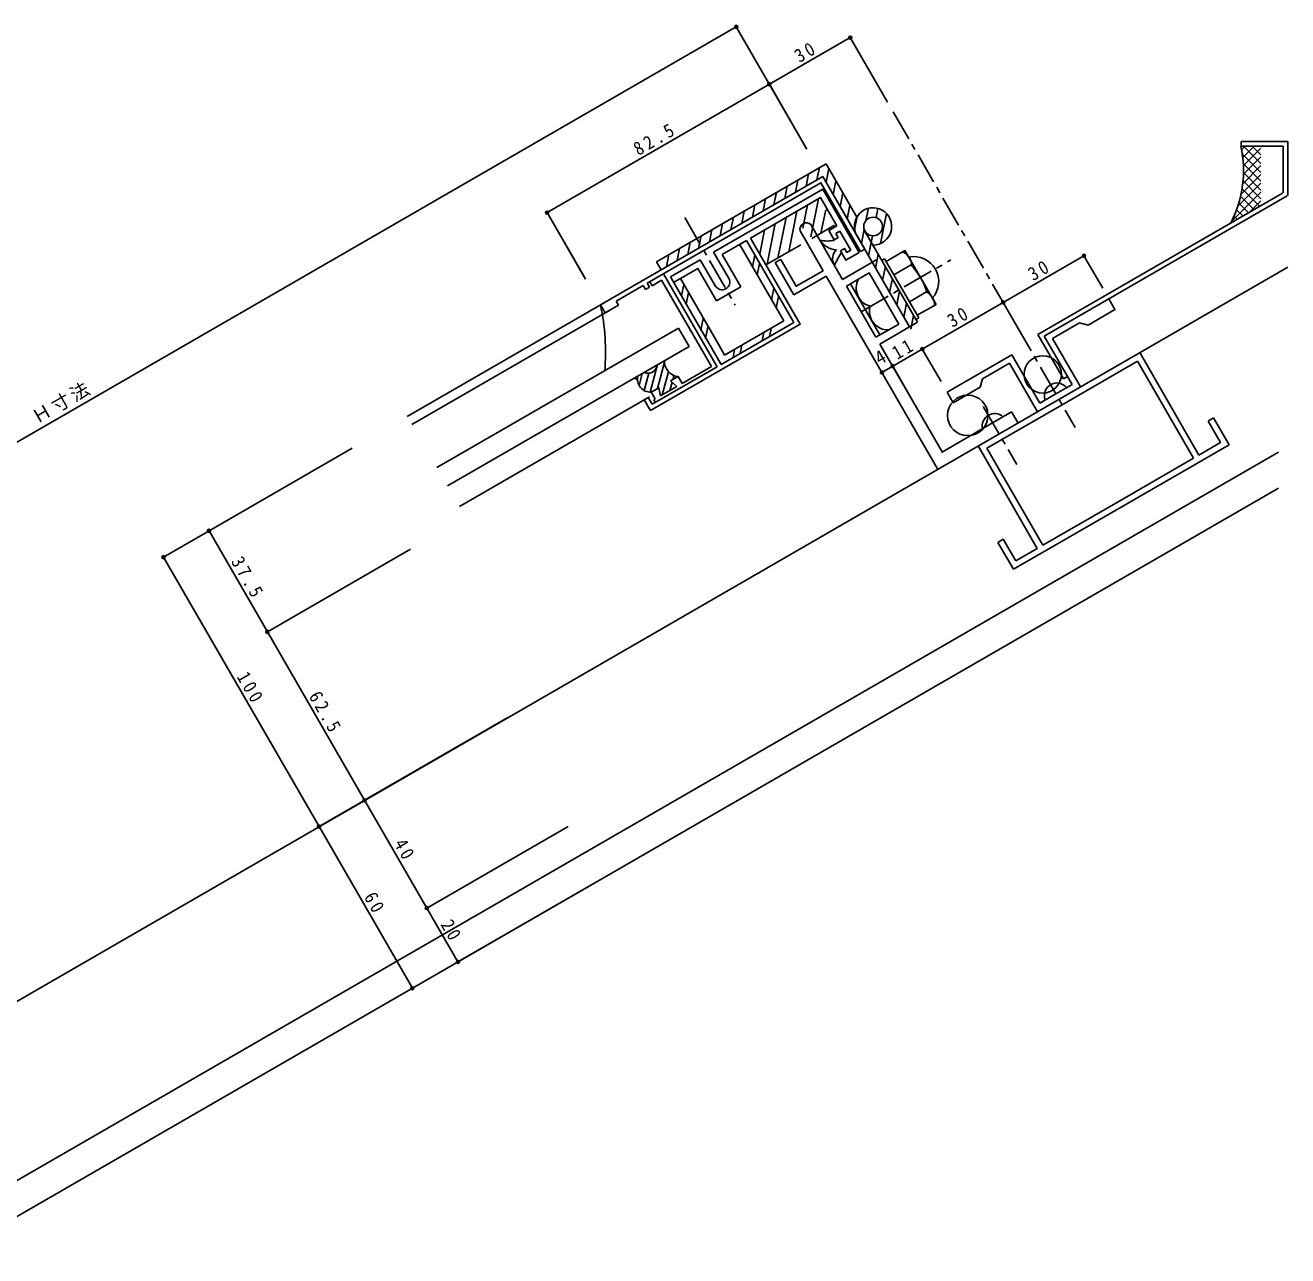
# Model space of a CAD drawing. Units: millimetres at full size, sheet at 1:2. Extents: x -546 to 568, y -396 to 395.
# Drawn here: x -151 to 254.8, y -0.5 to 395 of the extents above; entities that cross this region are included whole.
import ezdxf
from ezdxf.enums import TextEntityAlignment as Align

# ---------------------------------------------------------------- set-up
doc = ezdxf.new("R2010")
doc.units = ezdxf.units.MM
doc.header["$LTSCALE"] = 2
doc.header["$PDMODE"] = 32
doc.header["$PDSIZE"] = 1
doc.linetypes.add('CHAIN1', pattern=[8, 5, -1, 1, -1])
doc.layers.add('1-0', color=2, linetype='Continuous')
doc.styles.add('ＭＳ ゴシック', font='')
doc.styles.get('ＭＳ ゴシック').set_extended_font_data('MS Gothic')

msp = doc.modelspace()

# ---------------------------------------------------------------- linework, layer by layer
at = {"layer": '1-0', "color": 4}
for p, q in [((-346.251, 149.847), (77.554, 394.531)), ((77.554, 394.531), (100.268, 355.19)), ((88.217, 376.063), (114.197, 391.063)), ((114.197, 391.063), (126.152, 370.357)), ((88.217, 376.063), (16.77, 334.813)), ((88.217, 376.063), (100.171, 355.357)), ((239.993, 355.01), (241.17, 356.188)), ((240.211, 353.715), (246.197, 347.729)), ((240.366, 352.555), (243.999, 356.188)), ((240.567, 356.188), (246.197, 350.558)), ((240.579, 349.94), (246.197, 355.557)), ((243.395, 356.188), (246.197, 353.386)), ((104.291, 349.27), (103.508, 345.354)), ((240.377, 344.081), (246.197, 349.9)), ((240.546, 350.551), (246.197, 344.901)), ((240.6, 347.132), (246.197, 352.729)), ((97.374, 345.277), (96.592, 341.361)), ((100.833, 347.273), (100.05, 343.358)), ((107.299, 349.012), (106.408, 344.554)), ((109.571, 345.075), (108.681, 340.618)), ((239.828, 340.703), (246.197, 347.072)), ((240.469, 344.972), (246.197, 339.244)), ((240.612, 347.657), (246.197, 342.072)), ((90.458, 341.283), (89.675, 337.368)), ((93.916, 343.28), (93.134, 339.364)), ((111.844, 341.139), (110.953, 336.682)), ((236.838, 332.056), (246.197, 341.415)), ((238.789, 336.835), (246.197, 344.243)), ((240.154, 342.459), (245.768, 336.844)), ((83.541, 337.29), (82.759, 333.374)), ((87, 339.287), (86.217, 335.371)), ((100.489, 337.26), (98.998, 329.802)), ((103.947, 339.256), (101.507, 327.044)), ((114.117, 337.202), (113.226, 332.745)), ((239.105, 337.85), (242.182, 334.773)), ((239.693, 340.091), (243.975, 335.809)), ((242.659, 335.049), (246.197, 338.587)), ((16.77, 334.813), (28.724, 314.107)), ((16.77, 334.813), (29.144, 313.38)), ((76.625, 333.297), (75.842, 329.381)), ((80.083, 335.294), (79.301, 331.378)), ((93.572, 333.267), (90.964, 320.214)), ((97.031, 335.263), (94.422, 322.21)), ((106.303, 335.736), (104.797, 328.2)), ((116.457, 333.603), (115.499, 328.809)), ((120.036, 336.202), (119.252, 332.28)), ((123.091, 336.181), (122.492, 333.185)), ((125.828, 334.569), (123.891, 324.876)), ((237.598, 333.7), (238.596, 332.703)), ((238.404, 335.723), (240.389, 333.738)), ((69.708, 329.304), (68.926, 325.388)), ((73.167, 331.3), (72.384, 327.384)), ((86.656, 329.273), (85.096, 321.468)), ((90.114, 331.27), (87.506, 318.217)), ((101.829, 326.486), (109.19, 330.736)), ((118.682, 329.429), (117.772, 324.872)), ((236.697, 331.773), (236.803, 331.668)), ((62.792, 325.31), (62.009, 321.395)), ((66.25, 327.307), (65.467, 323.391)), ((121.326, 327.348), (120.044, 320.936)), ((55.875, 321.317), (55.093, 317.401)), ((59.333, 323.314), (58.551, 319.398)), ((83.558, 321.078), (82.816, 317.363)), ((87.106, 317.986), (98.364, 324.486)), ((123.208, 321.457), (122.317, 316.999)), ((163.345, 305.937), (189.325, 320.937)), ((189.325, 320.937), (195.349, 310.505)), ((85.073, 318.453), (84.331, 314.739)), ((125.48, 317.52), (124.59, 313.063)), ((127.753, 313.584), (126.863, 309.126)), ((60.695, 311.731), (59.953, 308.017)), ((62.21, 309.107), (61.468, 305.392)), ((89.639, 310.435), (88.897, 306.72)), ((130.026, 309.647), (129.135, 305.19)), ((91.154, 307.811), (90.412, 304.096)), ((132.299, 305.711), (131.408, 301.253)), ((137.364, 290.937), (163.345, 305.937)), ((163.345, 305.937), (169.368, 295.505)), ((66.904, 300.726), (66.162, 297.012)), ((134.571, 301.774), (133.681, 297.317)), ((68.419, 298.102), (67.677, 294.387)), ((88.732, 297.584), (88.21, 294.973)), ((86.426, 296.253), (85.904, 293.642)), ((77.034, 290.83), (76.512, 288.219)), ((79.339, 292.161), (78.817, 289.551)), ((127.838, 285.437), (137.364, 290.937)), ((137.364, 290.937), (143.387, 280.505)), ((49.863, 277.091), (52.241, 285.963)), ((52.245, 278.25), (54.505, 286.685)), ((124.374, 283.437), (127.838, 285.437)), ((127.838, 285.437), (133.861, 275.005)), ((44.773, 281.652), (45.779, 281.071)), ((46.307, 279.271), (47.342, 283.135)), ((47.938, 277.633), (49.425, 283.182)), ((53.766, 276.201), (55.767, 283.67)), ((56.216, 277.616), (56.93, 280.28)), ((57.144, 281.079), (57.509, 282.444)), ((124.374, 283.437), (130.397, 273.005)), ((-91.904, 232.533), (-45.896, 259.096)), ((-106.566, 224.068), (-91.099, 232.998)), ((-91.904, 232.533), (-73.163, 200.073)), ((-106.566, 224.068), (-56.566, 137.465)), ((-73.163, 200.073), (-27.155, 226.635)), ((-73.163, 200.073), (-41.904, 145.93)), ((-56.566, 137.465), (3.071, 171.897)), ((-41.904, 145.93), (4.104, 172.493)), ((-41.904, 145.93), (3.554, 172.175)), ((-56.566, 137.465), (-41.099, 146.395)), ((-41.904, 145.93), (-21.904, 111.289)), ((-56.566, 137.465), (-26.566, 85.504)), ((-21.904, 111.289), (23.554, 137.534)), ((-26.566, 85.504), (33.071, 119.935)), ((-11.904, 93.969), (33.554, 120.214)), ((-21.904, 111.289), (-11.904, 93.969))]:
    msp.add_line(p, q, dxfattribs=at)
at = {"layer": '1-0', "color": 4, "linetype": 'CHAIN1'}
for p, q in [((127.982, 367.188), (163.345, 305.937)), ((60.982, 333.235), (77.228, 305.095)), ((117.716, 302.968), (146.497, 319.585)), ((167.33, 299.034), (186.547, 265.75)), ((156.969, 272.494), (167.707, 253.895))]:
    msp.add_line(p, q, dxfattribs=at)
at = {"layer": '1-0'}
for p, q in [((239.837, 357.688), (239.837, 356.188)), ((254.837, 357.688), (239.837, 357.688)), ((254.837, 357.688), (254.837, 340.347)), ((253.337, 356.188), (239.837, 356.188)), ((253.337, 356.188), (253.337, 341.213)), ((51.875, 319.008), (106.435, 350.508)), ((106.435, 350.508), (116.323, 333.381)), ((105.337, 346.41), (33.89, 305.16)), ((105.337, 346.41), (133.242, 298.076)), ((105.337, 346.41), (118.837, 323.027)), ((174.465, 295.677), (253.119, 341.088)), ((176.514, 295.128), (254.619, 340.222)), ((98.086, 328.969), (105.502, 316.124)), ((101.55, 330.969), (111.716, 313.361)), ((107.275, 329.053), (109.873, 330.553)), ((109.574, 328.071), (110.873, 328.821)), ((110.873, 328.821), (114.373, 322.759)), ((118.935, 328.857), (135.84, 299.576)), ((73.013, 321.397), (80.807, 325.897)), ((80.807, 325.897), (96.048, 299.499)), ((109.574, 328.071), (110.324, 326.772)), ((70.281, 322.129), (75.377, 313.301)), ((73.013, 321.397), (79.013, 311.004)), ((78.642, 324.647), (92.883, 299.981)), ((117.538, 322.277), (118.837, 323.027)), ((254.837, 317.253), (-416.879, -70.562)), ((51.875, 319.008), (53.375, 316.41)), ((56.424, 314.129), (65.939, 319.622)), ((65.964, 319.606), (70.964, 310.945)), ((90.11, 318.784), (96.11, 308.392)), ((111.716, 313.361), (122.974, 319.861)), ((53.576, 313.062), (69.579, 285.344)), ((54.125, 315.111), (71.375, 285.233)), ((56.424, 314.129), (72.665, 285.999)), ((96.11, 308.392), (106.502, 314.392)), ((106.502, 314.392), (142.258, 252.46)), ((38.97, 306.361), (47.63, 311.361)), ((47.63, 311.361), (48.38, 310.062)), ((48.38, 310.062), (49.679, 310.812)), ((48.929, 312.111), (49.679, 310.812)), ((71.219, 306.504), (79.013, 311.004)), ((112.966, 311.196), (122.466, 294.741)), ((35.622, 306.16), (-28.181, 269.323)), ((33.89, 305.16), (35.39, 302.562)), ((35.39, 302.562), (39.72, 305.062)), ((38.97, 306.361), (39.72, 305.062)), ((37.122, 303.562), (-26.681, 266.725)), ((58.978, 297.705), (-18.681, 252.869)), ((58.978, 297.705), (62.378, 291.816)), ((72.665, 285.999), (96.048, 299.499)), ((73.83, 288.981), (92.883, 299.981)), ((122.466, 294.741), (129.827, 298.991)), ((123.716, 292.576), (135.84, 299.576)), ((179.246, 294.396), (187.911, 299.398)), ((190.643, 298.666), (187.911, 299.398)), ((123.716, 292.576), (143.756, 257.866)), ((182.715, 281.387), (174.465, 295.677)), ((185.514, 279.539), (176.514, 295.128)), ((188.246, 278.807), (179.246, 294.396)), ((62.378, 291.816), (-15.281, 246.98)), ((166.121, 289.128), (145.337, 277.128)), ((175.121, 273.539), (166.121, 289.128)), ((226.298, 256.898), (207.298, 289.807)), ((50.512, 273.187), (71.375, 285.233)), ((60.165, 279.909), (69.579, 285.344)), ((165.389, 286.396), (156.725, 281.393)), ((174.389, 270.807), (165.389, 286.396)), ((182.318, 273.075), (206.566, 287.075)), ((224.566, 255.898), (206.566, 287.075)), ((56.46, 280.684), (58.496, 278.932)), ((155.992, 278.661), (156.725, 281.393)), ((184.014, 282.137), (182.715, 281.387)), ((50.243, 277.094), (51.502, 274.914)), ((53.185, 275.866), (58.496, 278.932)), ((147.337, 273.664), (145.337, 277.128)), ((155.992, 278.661), (147.337, 273.664)), ((180.318, 276.539), (175.121, 273.539)), ((180.318, 276.539), (185.514, 279.539)), ((49.695, 275.602), (-11.455, 240.297)), ((49.262, 275.352), (50.512, 273.187)), ((51.069, 274.664), (51.502, 274.914)), ((51.069, 274.664), (51.569, 273.797)), ((182.318, 273.075), (158.069, 259.075)), ((143.539, 257.741), (166.062, 270.745)), ((166.062, 270.745), (168.029, 267.339)), ((229.227, 267.826), (230.959, 268.826)), ((235.959, 260.166), (230.959, 268.826)), ((233.227, 260.898), (229.227, 267.826)), ((174.337, 226.898), (155.337, 259.807)), ((201.318, 240.166), (235.959, 260.166)), ((226.298, 256.898), (233.227, 260.898)), ((251.837, 257.786), (-387.938, -111.587)), ((176.069, 227.898), (158.069, 259.075)), ((200.318, 241.898), (224.566, 255.898)), ((251.837, 246.239), (-382.938, -120.248)), ((201.318, 240.166), (166.677, 220.166)), ((200.318, 241.898), (176.069, 227.898)), ((163.409, 229.826), (161.677, 228.826)), ((166.677, 220.166), (161.677, 228.826)), ((167.409, 222.898), (163.409, 229.826)), ((174.337, 226.898), (167.409, 222.898))]:
    msp.add_line(p, q, dxfattribs=at)
at = {"layer": '1-0', "color": 7}
for p, q in [((124.34, 319.495), (125.206, 319.995)), ((125.206, 319.995), (136.206, 300.942)), ((128.206, 314.798), (134.269, 318.298)), ((114.265, 311.946), (123.765, 295.491)), ((133.206, 306.138), (139.269, 309.638)), ((135.706, 301.808), (141.769, 305.308)), ((135.34, 300.442), (136.206, 300.942))]:
    msp.add_line(p, q, dxfattribs=at)
at = {"layer": '1-0', "color": 3}
msp.add_line((159.701, 256.248), (159.701, 256.553), dxfattribs=at)
at = {"layer": '1-0'}
for points in [[(48.929, 312.111), (104.788, 344.361), (117.538, 322.277)], [(70.281, 322.129), (105.355, 342.379), (117.105, 322.027)], [(82.106, 326.647), (104.623, 339.647), (109.873, 330.553)], [(107.275, 329.053), (109.025, 326.022), (110.324, 326.772)], [(82.106, 326.647), (98.097, 298.95), (49.954, 271.154)], [(111.025, 322.558), (112.324, 323.308), (113.074, 322.009), (114.373, 322.759)], [(111.025, 322.558), (112.775, 319.527), (117.105, 322.027)], [(57.424, 312.397), (65.219, 316.897), (71.219, 306.504)], [(90.11, 318.784), (91.842, 319.784), (96.842, 311.124), (105.502, 316.124)], [(49.795, 312.611), (50.545, 311.312), (53.576, 313.062)], [(59.589, 313.647), (71.919, 292.291), (73.83, 288.981)], [(112.966, 311.196), (120.327, 315.446), (129.827, 298.991)], [(190.643, 298.666), (199.298, 303.664), (197.298, 307.128)], [(56.46, 280.684), (58.903, 282.094), (60.165, 279.909)], [(50.243, 277.094), (52.685, 278.505), (53.185, 275.866)], [(49.262, 275.352), (47.963, 274.602), (49.954, 271.154)]]:
    msp.add_lwpolyline(points, dxfattribs=at)
at = {"layer": '1-0', "color": 7}
msp.add_lwpolyline([(125.706, 319.129), (131.769, 322.629), (141.769, 305.308)], dxfattribs=at)
at = {"layer": '1-0'}
msp.add_circle((121.54, 330.34), 3, dxfattribs=at)
at = {"layer": '1-0', "color": 4}
for centre, radius in [((176.09, 282.808), 6), ((151.963, 269.625), 6.5)]:
    msp.add_circle(centre, radius, dxfattribs=at)
for centre, radius, start, end in [((203.947, 348.271), 36.67, 333.09371, 12.3179), ((106.708, 338.432), 12.752, 259.86421, 280.41412), ((110.475, 330.09), 7.339, 215.01288, 263.24569), ((112.545, 320.001), 4.029, 133.49147, 210.9337), ((163.221, 290.267), 60.79, 148.31148, 152.93136), ((-36.499, 289.885), 72.027, 355.16097, 12.24334), ((49.209, 285.983), 2.81, 243.20237, 356.79763), ((59.383, 286.957), 4.886, 176.15694, 264.35901), ((50.018, 281.336), 4.247, 167.10643, 273.02852)]:
    msp.add_arc(centre, radius, start, end, dxfattribs=at)
at = {"layer": '1-0'}
for centre, radius, start, end in [((121.524, 330.389), 6, 269.89985, 210.71799), ((100.125, 329.438), 2.092, 47.07022, 192.92978), ((73.006, 312.51), 2.5, 207.09293, 27.09293)]:
    msp.add_arc(centre, radius, start, end, dxfattribs=at)
at = {"layer": '1-0', "color": 7}
for centre, radius, start, end in [((128.98, 317.657), 5, 1.17443, 65.67493), ((134.633, 312.665), 8, 318.01001, 101.19265), ((119.66, 303.633), 20, 16.60475, 45.18731), ((122.118, 310.539), 6, 151.24597, 256.13956), ((136.354, 304.936), 5, 358.90112, 62.76081), ((126.366, 303.089), 6, 165.16953, 271.77249), ((180.612, 276.041), 4, 39.09386, 201.67465), ((160.62, 266.21), 4, 47.95078, 193.43103)]:
    msp.add_arc(centre, radius, start, end, dxfattribs=at)
at = {"layer": '1-0', "color": 1}
for p in [(77.554, 394.531), (114.197, 391.063), (88.217, 376.063), (16.77, 334.813), (16.77, 334.813), (189.325, 320.937), (163.345, 305.937), (137.364, 290.937), (127.838, 285.437), (124.374, 283.437), (-91.904, 232.533), (-106.566, 224.068), (-73.163, 200.073), (-41.904, 145.93), (-56.566, 137.465), (-21.904, 111.289), (-11.904, 93.969), (-26.566, 85.504)]:
    msp.add_point(p, dxfattribs=at)

# ---------------------------------------------------------------- texts
at = {"layer": '1-0', "color": 7, "style": 'ＭＳ ゴシック'}
msp.add_text('4', height=4.399, rotation=30, dxfattribs=at).set_placement((124.307, 284.553), align=Align.BOTTOM_LEFT)
at = {"layer": '1-0', "color": 7, "char_height": 4.399, "attachment_point": 7, "style": 'ＭＳ ゴシック'}
for s, insert, rotation in [('\\T1.36;\\W0.9;30', (97.892, 382.804), 30), ('\\T1.38;\\W0.9;82.5', (46.147, 352.929), 30), ('\\T1.36;\\W0.9;30', (173.02, 312.678), 30), ('\\T1.36;\\W0.9;30', (147.04, 297.678), 30), ('\\T1.36;\\W0.9;11', (129.286, 287.428), 30), ('\\T1.17;Ｈ寸法', (-146.937, 266.367), 30), ('\\T1.38;\\W0.9;37.5', (-85.042, 222.648), 300), ('\\T1.37;\\W0.9;100', (-83.2, 185.597), 300), ('\\T1.38;\\W0.9;62.5', (-60.042, 179.347), 300), ('\\T1.36;\\W0.9;40', (-32.663, 131.924), 300), ('\\T1.36;\\W0.9;60', (-42.325, 114.799), 300), ('\\T1.36;\\W0.9;20', (-17.663, 105.944), 300)]:
    msp.add_mtext(s, dxfattribs=dict(at, insert=insert, rotation=rotation))

doc.saveas('drawing.dxf')
